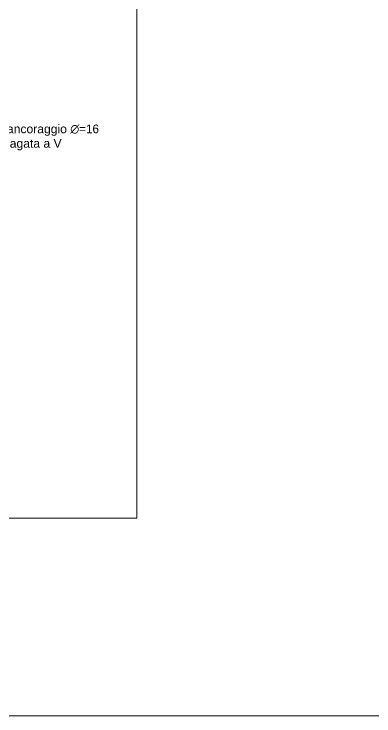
# Model space of a CAD drawing. Header units: millimetres. Extents: x 1415 to 3549, y 2194 to 4677.
# Drawn here: x 1788.139 to 1788.554, y 2311.981 to 2312.79 of the extents above; entities that cross this region are included whole.
import ezdxf
from ezdxf import colors
from ezdxf.entities.mleader import LeaderData, LeaderLine
from ezdxf.math import Vec2, Vec3

# ---------------------------------------------------------------- set-up
doc = ezdxf.new("R2010")
doc.units = ezdxf.units.MM
for name, color, linetype, lineweight in [('Layer3', 7, 'Continuous', 15), ('Layer4', 7, 'Continuous', 15), ('quote', 252, 'Continuous', 5)]:
    doc.layers.add(name, color=color, linetype=linetype, lineweight=lineweight)
doc.styles.get("Standard").update_dxf_attribs({"font": 'arial.ttf'})

msp = doc.modelspace()

# ---------------------------------------------------------------- linework, layer by layer
at = {"layer": 'Layer3'}
msp.add_lwpolyline([(1785.31059, 2314.18968), (1788.28059, 2314.18968), (1788.28059, 2312.20923), (1785.31059, 2312.20923)], close=True, dxfattribs=at)
msp.add_lwpolyline([(1785.31059, 2312.20923), (1788.28059, 2312.20923)], dxfattribs=at)
at = {"layer": 'Layer4'}
msp.add_lwpolyline([(1791.9107, 2314.41963), (1781.69514, 2314.41963), (1781.69514, 2311.98149), (1791.9107, 2311.98149)], close=True, dxfattribs=at)

# ---------------------------------------------------------------- leaders
at = {"layer": 'quote'}
ml = msp.add_multileader_mtext('Standard', dxfattribs=at)
ml.set_content("barra {\\fBahnschrift Light|b0|i0|c0|p34; }d'ancoraggio {\\fBahnschrift Light|b0|i0|c0|p34;∅=16} piagata a V", color=256)
ml.set_leader_properties()
ml.build(insert=Vec2(0, 0))
ml.multileader.update_dxf_attribs({"dogleg_length": 0.03, "arrow_head_size": 0.01})
ctx = ml.context
ctx.base_point, ctx.char_height, ctx.arrow_head_size, ctx.landing_gap_size, ctx.plane_origin = Vec3(1788.08173, 2312.65635), 0.01, 0.01, 0.003, Vec3(1787.98901, 2312.60053)
ctx.text_align_type = 1
notes = []
notes.append((ctx, [(0, (1, 1, 0), (1788.05173, 2312.65635), (1, 0), 0.03, [(0, [(1788.02176, 2312.63328), (1788.05173, 2312.65635)], 0, [])])]))
ctx.mtext.insert, ctx.mtext.width, ctx.mtext.alignment, ctx.mtext.flow_direction = Vec3(1788.15877, 2312.66282), 0.1565238, 2, 5
for ctx, leaders in notes:
    for number, flags, end, landing, length, lines in leaders:
        leader = LeaderData()
        leader.index, (leader.has_last_leader_line, leader.has_dogleg_vector, leader.attachment_direction) = number, flags
        leader.last_leader_point, leader.dogleg_vector, leader.dogleg_length = Vec3(end), Vec3(landing), length
        for number, points, colour, breaks in lines:
            line = LeaderLine()
            line.index, line.vertices, line.color, line.breaks = number, Vec3.list(points), colors.encode_raw_color(colour), breaks
            leader.lines.append(line)
        ctx.leaders.append(leader)

doc.saveas('drawing.dxf')
